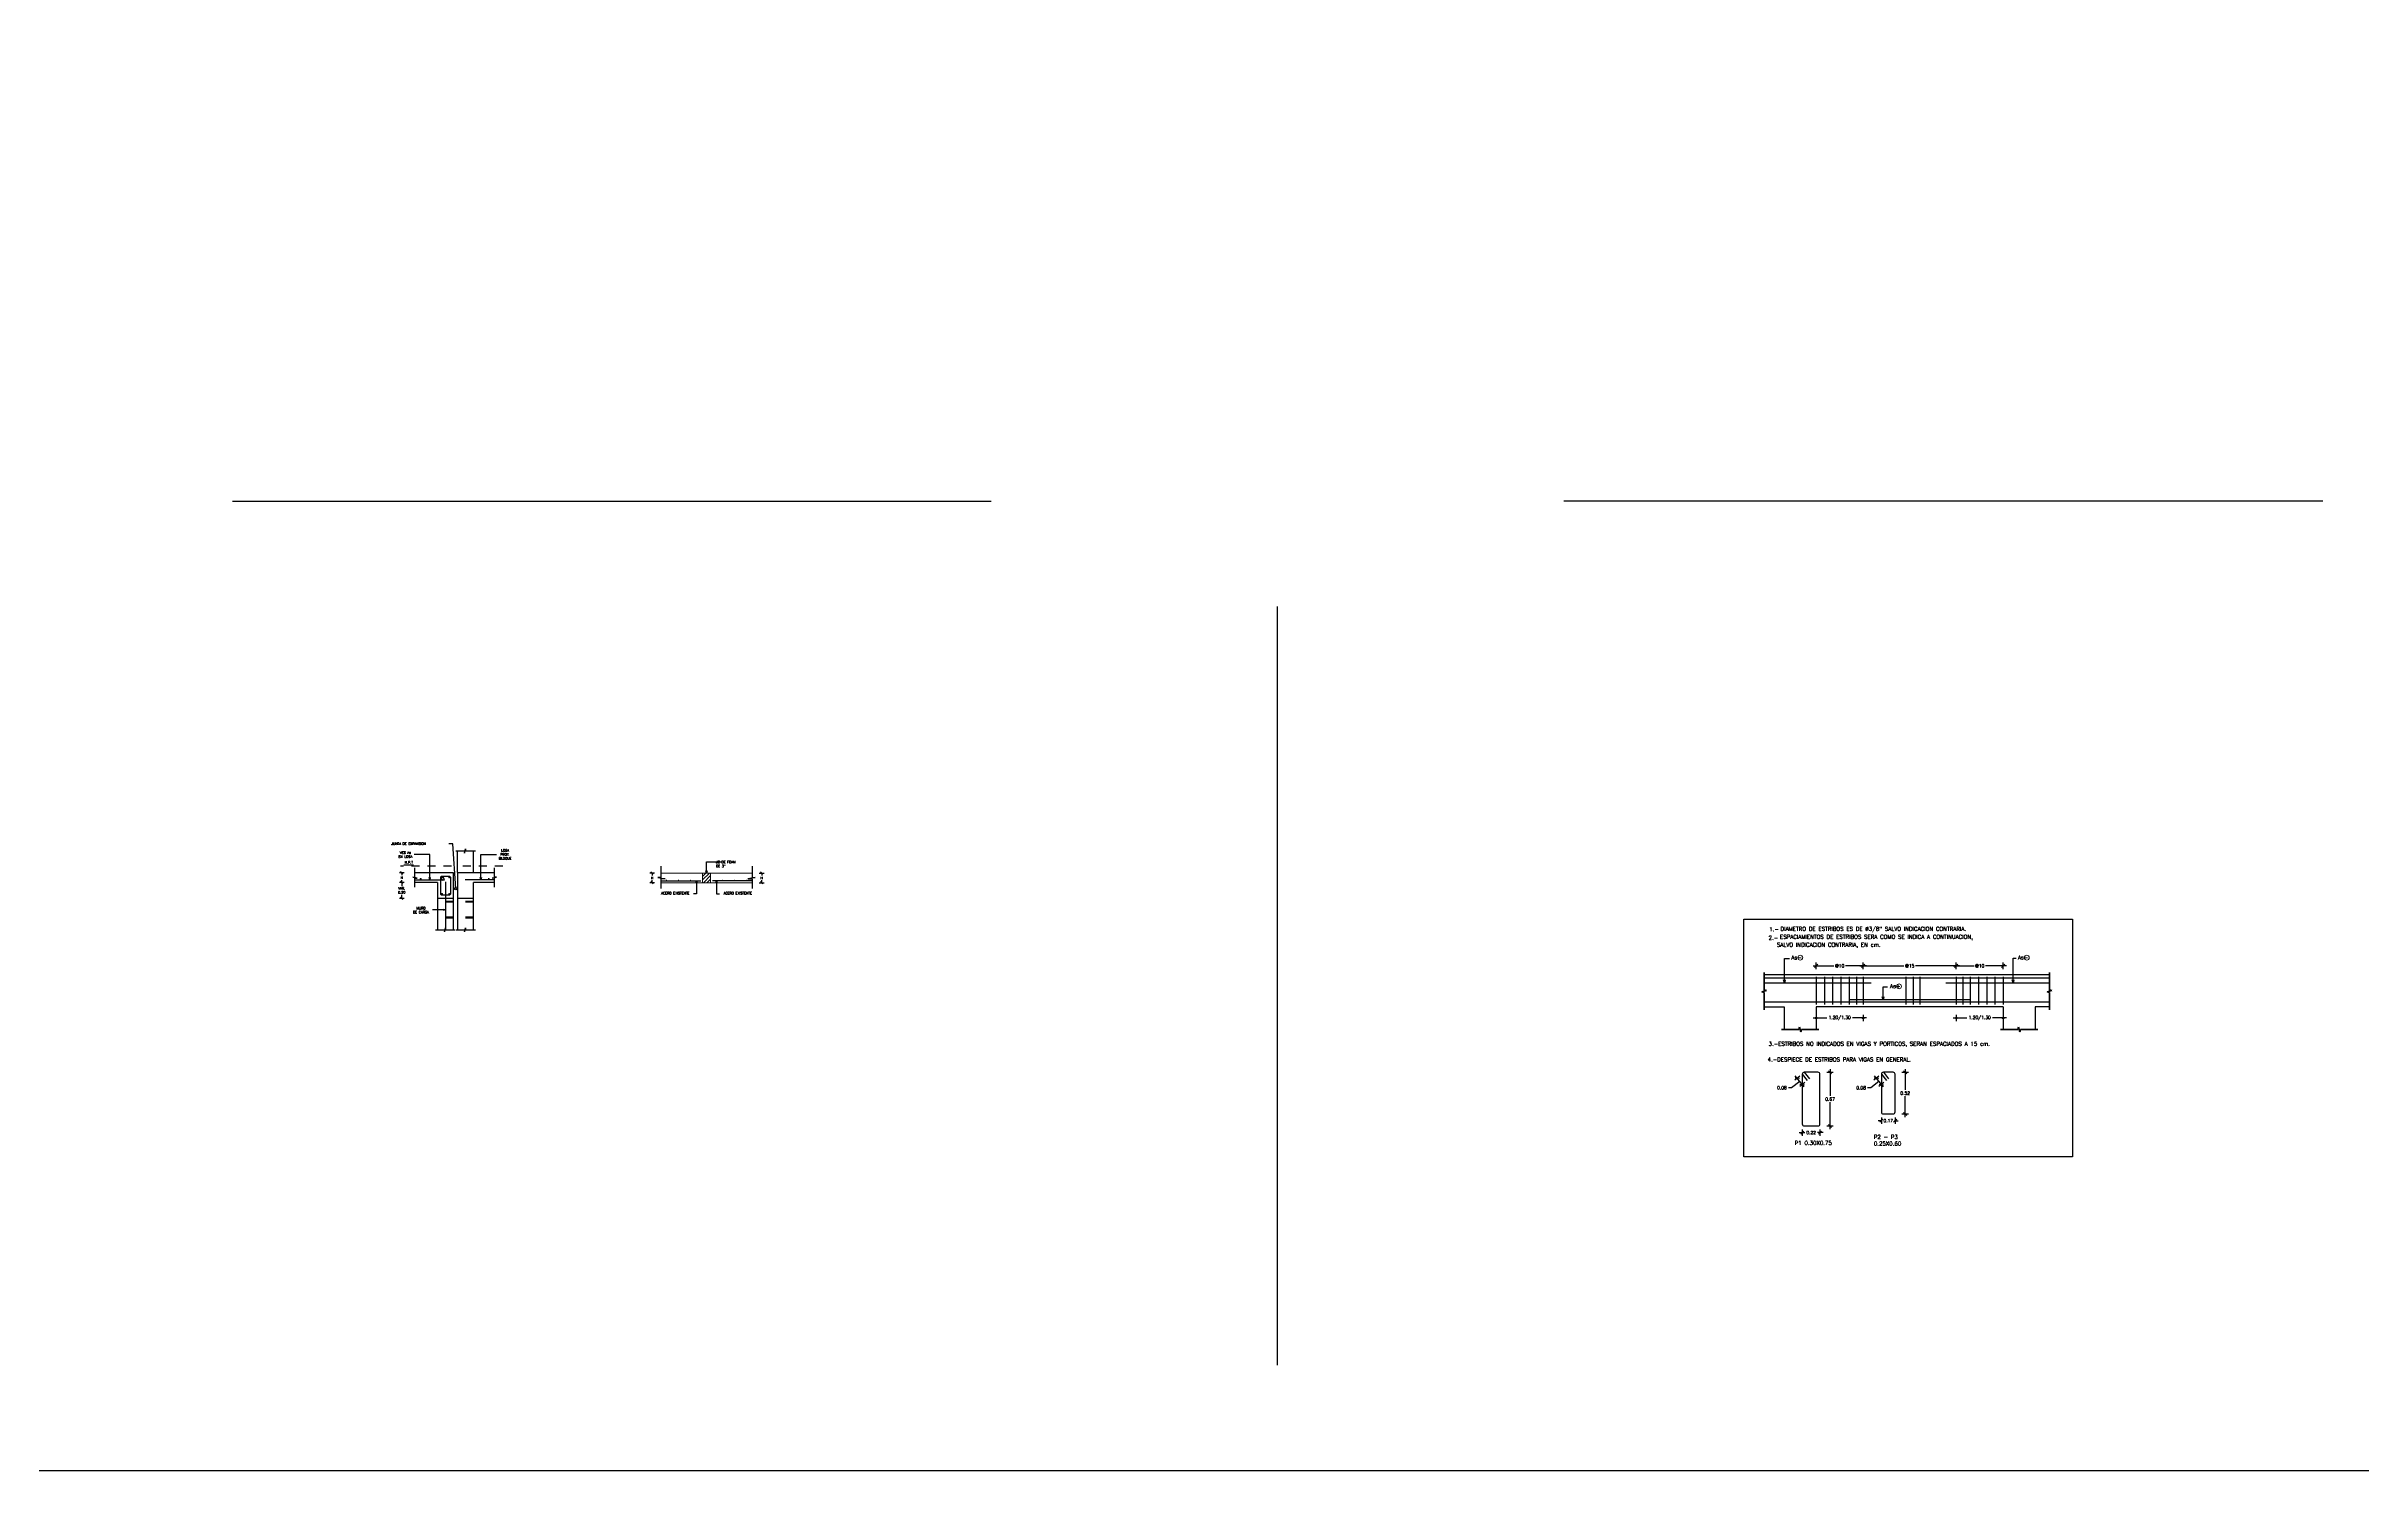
# Model space of a CAD drawing. Header units: metres. Extents: x -44 to 358, y -286 to 66.
# Drawn here: x 56.25 to 85.24, y 0 to 17.84 of the extents above; entities that cross this region are included whole.
import ezdxf

# ---------------------------------------------------------------- set-up
doc = ezdxf.new("R2010")
doc.units = ezdxf.units.M
doc.header["$LTSCALE"] = 0.3
doc.header["$PDMODE"] = 3
for name, pattern in [('CONTINU', [0]), ('HIDDEN', [9.525, 6.35, -3.175]), ('HIDDEN2', [4.7625, 3.175, -1.5875])]:
    doc.linetypes.add(name, pattern=pattern)
for name, color, linetype in [('ACERO', 5, 'Continuous'), ('BORDES', 7, 'Continuous'), ('BP', 3, 'Continuous'), ('DIMTEXTO', 4, 'Continuous'), ('HATCH', 8, 'Continuous'), ('SECCION', 1, 'Continuous'), ('XREF1$0$MUROS', 1, 'Continuous')]:
    doc.layers.add(name, color=color, linetype=linetype)
doc.layers.add('DETALLES', color=7, linetype='Continuous', lineweight=20)
doc.layers.add('VIGAS', color=1, linetype='HIDDEN', lineweight=15)
doc.styles.add('RomanS', font='romans.shx')
doc.styles.add('SIMPLEX', font='simplex_.ttf', dxfattribs={"height": 0.2})
doc.styles.add('SMPLEX', font='simplex.shx')
doc.dimstyles.new('D-15', dxfattribs={"dimscale": 0.15, "dimtxt": 0.2, "dimasz": 0.2, "dimexe": 0.18, "dimexo": 0.2, "dimgap": 0.1, "dimtad": 0, "dimtih": 1, "dimtoh": 1, "dimzin": 0, "dimdsep": 46, "dimtxsty": 'SMPLEX', "dimblk": 'OBLIQUE', "dimcen": 0.09, "dimdle": 0.2, "dimclrd": 4, "dimclre": 4, "dimclrt": 4, "dimadec": 0, "dimazin": 0, "dimtfac": 1, "dimtofl": 0, "dimtmove": 0, "dimatfit": 3, "dimldrblk": 'OPEN30', "dimfxl": 1, "dimtolj": 1, "dimtzin": 0, "dimarcsym": 0})
doc.dimstyles.new('DIM-15', dxfattribs={"dimscale": 0.15, "dimtxt": 0.2, "dimasz": 0.2, "dimexe": 0.2, "dimexo": 0.1, "dimgap": 0.1, "dimtad": 0, "dimtih": 1, "dimtoh": 1, "dimzin": 0, "dimdsep": 46, "dimtxsty": 'RomanS', "dimblk1": 'OBLIQUE', "dimblk2": 'OBLIQUE', "dimsah": 1, "dimcen": 0.09, "dimclrd": 4, "dimclre": 4, "dimclrt": 4, "dimadec": 0, "dimazin": 0, "dimtfac": 1, "dimtofl": 0, "dimtmove": 1, "dimatfit": 3, "dimldrblk": 'OBLIQUE', "dimfxl": 0.2, "dimfxlon": 1, "dimtolj": 1, "dimtzin": 0, "dimarcsym": 0})
doc.dimstyles.new('DIM-20', dxfattribs={"dimscale": 0.2, "dimtxt": 0.2, "dimasz": 0.2, "dimexe": 0.2, "dimexo": 0.2, "dimgap": 0.1, "dimtad": 0, "dimtih": 1, "dimtoh": 1, "dimzin": 0, "dimdsep": 46, "dimtxsty": 'SMPLEX', "dimblk1": 'OBLIQUE', "dimblk2": 'OBLIQUE', "dimsah": 1, "dimcen": 0.2, "dimdle": 0.2, "dimclrd": 4, "dimclre": 4, "dimclrt": 4, "dimadec": 0, "dimazin": 0, "dimtfac": 1, "dimtmove": 1, "dimatfit": 3, "dimldrblk": 'OPEN30', "dimfxl": 0.2, "dimfxlon": 1, "dimtolj": 1, "dimtzin": 0, "dimarcsym": 0})

# ---------------------------------------------------------------- blocks, each defined once
blk = doc.blocks.new('_OBLIQUE')
at = {"color": 0, "linetype": 'ByBlock'}
blk.add_line((-0.5, -0.5), (0.5, 0.5), dxfattribs=at)
blk = doc.blocks.new('*D239')
at = {"layer": 'DEFPOINTS', "color": 0, "transparency": 16777216}
for p in [(78.997, 6.184), (80.162, 6.322), (80.162, 6.184)]:
    blk.add_point(p, dxfattribs=at)
at = {"layer": 'DIMTEXTO', "color": 4, "lineweight": -2, "transparency": 16777216}
for p, q in [((78.957, 6.322), (79.508, 6.322)), ((78.997, 6.282), (78.997, 6.362)), ((80.202, 6.322), (79.651, 6.322)), ((80.162, 6.282), (80.162, 6.362))]:
    blk.add_line(p, q, dxfattribs=at)
at = {"layer": 'DIMTEXTO', "color": 4, "lineweight": -2, "transparency": 16777216, "xscale": 0.04000000000000001, "yscale": 0.04000000000000001, "zscale": 0.04000000000000001, "rotation": 180}
blk.add_blockref('_OBLIQUE', (78.997, 6.322), dxfattribs=at)
at = {"layer": 'DIMTEXTO', "color": 4, "lineweight": -2, "transparency": 16777216, "xscale": 0.04000000000000001, "yscale": 0.04000000000000001, "zscale": 0.04000000000000001}
blk.add_blockref('_OBLIQUE', (80.162, 6.322), dxfattribs=at)
at = {"layer": 'DIMTEXTO', "color": 4, "transparency": 16777216, "insert": (79.58, 6.322), "char_height": 0.04, "attachment_point": 5, "style": 'SMPLEX'}
blk.add_mtext('\\A1;@15', dxfattribs=at)
blk = doc.blocks.new('_Open30')
at = {"color": 0, "lineweight": -2}
for p, q in [((-1, 0.27), (0, 0)), ((0, 0), (-1, -0.27)), ((0, 0), (-1, 0))]:
    blk.add_line(p, q, dxfattribs=at)
blk = doc.blocks.new('LCORTE')
at = {"layer": 'SECCION', "color": 3, "lineweight": 40}
for p, q in [((-0.026, 0.097), (-0.052, 0)), ((-0.026, 0.097), (0.026, -0.097)), ((0.052, 0), (0.026, -0.097))]:
    blk.add_line(p, q, dxfattribs=at)
blk = doc.blocks.new('_Small')
at = {"color": 0, "linetype": 'ByBlock', "lineweight": -2}
blk.add_circle((0, 0), 0.25, dxfattribs=at)
blk = doc.blocks.new('*D240')
at = {"layer": 'DEFPOINTS', "color": 0, "transparency": 16777216}
for p in [(78.409, 5.808), (78.997, 5.808), (78.997, 5.669)]:
    blk.add_point(p, dxfattribs=at)
at = {"layer": 'DIMTEXTO', "color": 4, "lineweight": -2, "transparency": 16777216}
for p, q in [((78.369, 5.669), (78.542, 5.669)), ((78.409, 5.709), (78.409, 5.629)), ((79.037, 5.669), (78.864, 5.669)), ((78.997, 5.709), (78.997, 5.629))]:
    blk.add_line(p, q, dxfattribs=at)
at = {"layer": 'DIMTEXTO', "color": 4, "lineweight": -2, "transparency": 16777216, "xscale": 0.04000000000000001, "yscale": 0.04000000000000001, "zscale": 0.04000000000000001, "rotation": 180}
blk.add_blockref('_Small', (78.409, 5.669), dxfattribs=at)
at = {"layer": 'DIMTEXTO', "color": 4, "lineweight": -2, "transparency": 16777216, "xscale": 0.04000000000000001, "yscale": 0.04000000000000001, "zscale": 0.04000000000000001}
blk.add_blockref('_Small', (78.997, 5.669), dxfattribs=at)
at = {"layer": 'DIMTEXTO', "color": 4, "transparency": 16777216, "insert": (78.703, 5.669), "char_height": 0.04, "attachment_point": 5, "style": 'SMPLEX'}
blk.add_mtext('\\A1;1.20/1.30', dxfattribs=at)
blk = doc.blocks.new('*D241')
at = {"layer": 'DEFPOINTS', "color": 0, "transparency": 16777216}
for p in [(78.409, 6.184), (78.997, 6.322), (78.997, 6.184)]:
    blk.add_point(p, dxfattribs=at)
at = {"layer": 'DIMTEXTO', "color": 4, "lineweight": -2, "transparency": 16777216}
for p, q in [((78.369, 6.322), (78.631, 6.322)), ((78.409, 6.282), (78.409, 6.362)), ((79.037, 6.322), (78.774, 6.322)), ((78.997, 6.282), (78.997, 6.362))]:
    blk.add_line(p, q, dxfattribs=at)
at = {"layer": 'DIMTEXTO', "color": 4, "lineweight": -2, "transparency": 16777216, "xscale": 0.04000000000000001, "yscale": 0.04000000000000001, "zscale": 0.04000000000000001, "rotation": 180}
blk.add_blockref('_OBLIQUE', (78.409, 6.322), dxfattribs=at)
at = {"layer": 'DIMTEXTO', "color": 4, "lineweight": -2, "transparency": 16777216, "xscale": 0.04000000000000001, "yscale": 0.04000000000000001, "zscale": 0.04000000000000001}
blk.add_blockref('_OBLIQUE', (78.997, 6.322), dxfattribs=at)
at = {"layer": 'DIMTEXTO', "color": 4, "transparency": 16777216, "insert": (78.703, 6.322), "char_height": 0.04, "attachment_point": 5, "style": 'SMPLEX'}
blk.add_mtext('\\A1;@10', dxfattribs=at)
blk = doc.blocks.new('*D242')
at = {"layer": 'DEFPOINTS', "color": 0, "transparency": 16777216}
for p in [(80.162, 5.808), (80.75, 5.808), (80.75, 5.669)]:
    blk.add_point(p, dxfattribs=at)
at = {"layer": 'DIMTEXTO', "color": 4, "lineweight": -2, "transparency": 16777216}
for p, q in [((80.122, 5.669), (80.295, 5.669)), ((80.162, 5.709), (80.162, 5.629)), ((80.79, 5.669), (80.617, 5.669)), ((80.75, 5.709), (80.75, 5.629))]:
    blk.add_line(p, q, dxfattribs=at)
at = {"layer": 'DIMTEXTO', "color": 4, "lineweight": -2, "transparency": 16777216, "xscale": 0.04000000000000001, "yscale": 0.04000000000000001, "zscale": 0.04000000000000001, "rotation": 180}
blk.add_blockref('_Small', (80.162, 5.669), dxfattribs=at)
at = {"layer": 'DIMTEXTO', "color": 4, "lineweight": -2, "transparency": 16777216, "xscale": 0.04000000000000001, "yscale": 0.04000000000000001, "zscale": 0.04000000000000001}
blk.add_blockref('_Small', (80.75, 5.669), dxfattribs=at)
at = {"layer": 'DIMTEXTO', "color": 4, "transparency": 16777216, "insert": (80.456, 5.669), "char_height": 0.04, "attachment_point": 5, "style": 'SMPLEX'}
blk.add_mtext('\\A1;1.20/1.30', dxfattribs=at)
blk = doc.blocks.new('*D243')
at = {"layer": 'DEFPOINTS', "color": 0, "transparency": 16777216}
for p in [(80.162, 6.184), (80.75, 6.322), (80.75, 6.184)]:
    blk.add_point(p, dxfattribs=at)
at = {"layer": 'DIMTEXTO', "color": 4, "lineweight": -2, "transparency": 16777216}
for p, q in [((80.122, 6.322), (80.385, 6.322)), ((80.162, 6.282), (80.162, 6.362)), ((80.79, 6.322), (80.528, 6.322)), ((80.75, 6.282), (80.75, 6.362))]:
    blk.add_line(p, q, dxfattribs=at)
at = {"layer": 'DIMTEXTO', "color": 4, "lineweight": -2, "transparency": 16777216, "xscale": 0.04000000000000001, "yscale": 0.04000000000000001, "zscale": 0.04000000000000001, "rotation": 180}
blk.add_blockref('_OBLIQUE', (80.162, 6.322), dxfattribs=at)
at = {"layer": 'DIMTEXTO', "color": 4, "lineweight": -2, "transparency": 16777216, "xscale": 0.04000000000000001, "yscale": 0.04000000000000001, "zscale": 0.04000000000000001}
blk.add_blockref('_OBLIQUE', (80.75, 6.322), dxfattribs=at)
at = {"layer": 'DIMTEXTO', "color": 4, "transparency": 16777216, "insert": (80.456, 6.322), "char_height": 0.04, "attachment_point": 5, "style": 'SMPLEX'}
blk.add_mtext('\\A1;@10', dxfattribs=at)
blk = doc.blocks.new('*D244')
at = {"layer": 'DEFPOINTS', "color": 0, "ltscale": 0.8, "transparency": 16777216}
for p in [(79.431, 4.989), (79.431, 4.467), (79.523, 4.467)]:
    blk.add_point(p, dxfattribs=at)
at = {"layer": 'DIMTEXTO', "color": 4, "lineweight": -2, "ltscale": 0.8, "transparency": 16777216}
for p, q in [((79.483, 4.989), (79.563, 4.989)), ((79.523, 5.029), (79.523, 4.768)), ((79.523, 4.427), (79.523, 4.688)), ((79.483, 4.467), (79.563, 4.467))]:
    blk.add_line(p, q, dxfattribs=at)
at = {"layer": 'DIMTEXTO', "color": 4, "lineweight": -2, "ltscale": 0.8, "transparency": 16777216, "xscale": 0.04000000000000001, "yscale": 0.04000000000000001, "zscale": 0.04000000000000001}
for p, rotation in [((79.523, 4.989), 90), ((79.523, 4.467), 270)]:
    blk.add_blockref('_OBLIQUE', p, dxfattribs=dict(at, rotation=rotation))
at = {"layer": 'DIMTEXTO', "color": 4, "ltscale": 0.8, "transparency": 16777216, "insert": (79.523, 4.728), "char_height": 0.04, "attachment_point": 5, "style": 'SMPLEX'}
blk.add_mtext('\\A1;0.52', dxfattribs=at)
blk = doc.blocks.new('*D245')
at = {"layer": 'DEFPOINTS', "color": 0, "ltscale": 0.8, "transparency": 16777216}
for p in [(79.225, 4.492), (79.397, 4.492), (79.397, 4.383)]:
    blk.add_point(p, dxfattribs=at)
at = {"layer": 'DIMTEXTO', "color": 4, "lineweight": -2, "ltscale": 0.8, "transparency": 16777216}
for p, q in [((79.225, 4.383), (79.185, 4.383)), ((79.225, 4.423), (79.225, 4.343)), ((79.225, 4.383), (79.234, 4.383)), ((79.397, 4.383), (79.388, 4.383)), ((79.397, 4.423), (79.397, 4.343)), ((79.397, 4.383), (79.437, 4.383))]:
    blk.add_line(p, q, dxfattribs=at)
at = {"layer": 'DIMTEXTO', "color": 4, "lineweight": -2, "ltscale": 0.8, "transparency": 16777216, "xscale": 0.04000000000000001, "yscale": 0.04000000000000001, "zscale": 0.04000000000000001}
blk.add_blockref('_OBLIQUE', (79.225, 4.383), dxfattribs=at)
at = {"layer": 'DIMTEXTO', "color": 4, "lineweight": -2, "ltscale": 0.8, "transparency": 16777216, "xscale": 0.04000000000000001, "yscale": 0.04000000000000001, "zscale": 0.04000000000000001, "rotation": 180}
blk.add_blockref('_OBLIQUE', (79.397, 4.383), dxfattribs=at)
at = {"layer": 'DIMTEXTO', "color": 4, "ltscale": 0.8, "transparency": 16777216, "insert": (79.311, 4.383), "char_height": 0.04, "attachment_point": 5, "style": 'SMPLEX'}
blk.add_mtext('\\A1;0.17', dxfattribs=at)
blk = doc.blocks.new('*D528')
at = {"layer": 'DEFPOINTS', "color": 0, "transparency": 16777216}
for p in [(79.225, 4.964), (79.163, 4.914), (79.287, 4.886)]:
    blk.add_point(p, dxfattribs=at)
at = {"layer": 'DIMTEXTO', "color": 4, "lineweight": -2, "transparency": 16777216}
for p, q in [((79.194, 4.939), (79.131, 4.889)), ((79.25, 4.805), (79.138, 4.946)), ((79.092, 4.795), (79.052, 4.795)), ((79.194, 4.875), (79.092, 4.795)), ((79.256, 4.861), (79.193, 4.812))]:
    blk.add_line(p, q, dxfattribs=at)
at = {"layer": 'DIMTEXTO', "color": 4, "lineweight": -2, "transparency": 16777216, "xscale": 0.04000000000000001, "yscale": 0.04000000000000001, "zscale": 0.04000000000000001}
for p, rotation in [((79.163, 4.914), 128.443037902817), ((79.225, 4.836), 308.443037902817)]:
    blk.add_blockref('_OBLIQUE', p, dxfattribs=dict(at, rotation=rotation))
at = {"layer": 'DIMTEXTO', "color": 4, "transparency": 16777216, "insert": (78.971, 4.795), "char_height": 0.04, "attachment_point": 5, "style": 'SMPLEX'}
blk.add_mtext('\\A1;0.08', dxfattribs=at)
blk = doc.blocks.new('*D290')
at = {"layer": 'DEFPOINTS', "color": 0, "ltscale": 0.8, "transparency": 16777216}
for p in [(78.49, 4.989), (78.49, 4.317), (78.582, 4.317)]:
    blk.add_point(p, dxfattribs=at)
at = {"layer": 'DIMTEXTO', "color": 4, "lineweight": -2, "ltscale": 0.8, "transparency": 16777216}
for p, q in [((78.542, 4.989), (78.622, 4.989)), ((78.582, 5.029), (78.582, 4.693)), ((78.582, 4.277), (78.582, 4.613)), ((78.542, 4.317), (78.622, 4.317))]:
    blk.add_line(p, q, dxfattribs=at)
at = {"layer": 'DIMTEXTO', "color": 4, "lineweight": -2, "ltscale": 0.8, "transparency": 16777216, "xscale": 0.04000000000000001, "yscale": 0.04000000000000001, "zscale": 0.04000000000000001}
for p, rotation in [((78.582, 4.989), 90), ((78.582, 4.317), 270)]:
    blk.add_blockref('_OBLIQUE', p, dxfattribs=dict(at, rotation=rotation))
at = {"layer": 'DIMTEXTO', "color": 4, "ltscale": 0.8, "transparency": 16777216, "insert": (78.582, 4.653), "char_height": 0.04, "attachment_point": 5, "style": 'SMPLEX'}
blk.add_mtext('\\A1;0.67', dxfattribs=at)
blk = doc.blocks.new('*D291')
at = {"layer": 'DEFPOINTS', "color": 0, "ltscale": 0.8, "transparency": 16777216}
for p in [(78.235, 4.342), (78.456, 4.342), (78.456, 4.233)]:
    blk.add_point(p, dxfattribs=at)
at = {"layer": 'DIMTEXTO', "color": 4, "lineweight": -2, "ltscale": 0.8, "transparency": 16777216}
for p, q in [((78.195, 4.233), (78.265, 4.233)), ((78.235, 4.273), (78.235, 4.193)), ((78.496, 4.233), (78.426, 4.233)), ((78.456, 4.273), (78.456, 4.193))]:
    blk.add_line(p, q, dxfattribs=at)
at = {"layer": 'DIMTEXTO', "color": 4, "lineweight": -2, "ltscale": 0.8, "transparency": 16777216, "xscale": 0.04000000000000001, "yscale": 0.04000000000000001, "zscale": 0.04000000000000001, "rotation": 180}
blk.add_blockref('_OBLIQUE', (78.235, 4.233), dxfattribs=at)
at = {"layer": 'DIMTEXTO', "color": 4, "lineweight": -2, "ltscale": 0.8, "transparency": 16777216, "xscale": 0.04000000000000001, "yscale": 0.04000000000000001, "zscale": 0.04000000000000001}
blk.add_blockref('_OBLIQUE', (78.456, 4.233), dxfattribs=at)
at = {"layer": 'DIMTEXTO', "color": 4, "ltscale": 0.8, "transparency": 16777216, "insert": (78.346, 4.233), "char_height": 0.04, "attachment_point": 5, "style": 'SMPLEX'}
blk.add_mtext('\\A1;0.22', dxfattribs=at)
blk = doc.blocks.new('*D531')
at = {"layer": 'DEFPOINTS', "color": 0, "transparency": 16777216}
for p in [(78.235, 4.964), (78.172, 4.914), (78.296, 4.886)]:
    blk.add_point(p, dxfattribs=at)
at = {"layer": 'DIMTEXTO', "color": 4, "lineweight": -2, "transparency": 16777216}
for p, q in [((78.203, 4.939), (78.141, 4.889)), ((78.259, 4.805), (78.147, 4.946)), ((78.101, 4.795), (78.061, 4.795)), ((78.203, 4.875), (78.101, 4.795)), ((78.265, 4.861), (78.203, 4.812))]:
    blk.add_line(p, q, dxfattribs=at)
at = {"layer": 'DIMTEXTO', "color": 4, "lineweight": -2, "transparency": 16777216, "xscale": 0.04000000000000001, "yscale": 0.04000000000000001, "zscale": 0.04000000000000001}
for p, rotation in [((78.172, 4.914), 128.443037902817), ((78.234, 4.836), 308.443037902817)]:
    blk.add_blockref('_OBLIQUE', p, dxfattribs=dict(at, rotation=rotation))
at = {"layer": 'DIMTEXTO', "color": 4, "transparency": 16777216, "insert": (77.98, 4.795), "char_height": 0.04, "attachment_point": 5, "style": 'SMPLEX'}
blk.add_mtext('\\A1;0.08', dxfattribs=at)
blk = doc.blocks.new('*D410')
at = {"layer": 'DEFPOINTS', "color": 0, "transparency": 16777216}
for p in [(60.703, 7.486), (60.959, 7.486), (60.959, 7.366)]:
    blk.add_point(p, dxfattribs=at)
at = {"layer": 'DIMTEXTO', "color": 4, "lineweight": -2, "transparency": 16777216}
for p, q in [((60.733, 7.486), (60.673, 7.486)), ((60.733, 7.366), (60.673, 7.366)), ((60.703, 7.486), (60.703, 7.456)), ((60.703, 7.366), (60.703, 7.396))]:
    blk.add_line(p, q, dxfattribs=at)
at = {"layer": 'DIMTEXTO', "color": 4, "lineweight": -2, "transparency": 16777216, "xscale": 0.03, "yscale": 0.03, "zscale": 0.03}
for p, rotation in [((60.703, 7.486), 90), ((60.703, 7.366), 270)]:
    blk.add_blockref('_OBLIQUE', p, dxfattribs=dict(at, rotation=rotation))
at = {"layer": 'DIMTEXTO', "color": 4, "transparency": 16777216, "insert": (60.703, 7.426), "char_height": 0.03, "attachment_point": 5, "style": 'RomanS'}
blk.add_mtext('\\A1;H', dxfattribs=at)
blk = doc.blocks.new('*D416')
at = {"layer": 'DEFPOINTS', "color": 0, "transparency": 16777216}
for p in [(60.959, 7.366), (60.703, 7.166), (60.959, 7.166)]:
    blk.add_point(p, dxfattribs=at)
at = {"layer": 'DIMTEXTO', "color": 4, "lineweight": -2, "transparency": 16777216}
for p, q in [((60.733, 7.366), (60.673, 7.366)), ((60.703, 7.366), (60.703, 7.321)), ((60.733, 7.166), (60.673, 7.166)), ((60.703, 7.166), (60.703, 7.211))]:
    blk.add_line(p, q, dxfattribs=at)
at = {"layer": 'DIMTEXTO', "color": 4, "lineweight": -2, "transparency": 16777216, "xscale": 0.03, "yscale": 0.03, "zscale": 0.03}
for p, rotation in [((60.703, 7.366), 90), ((60.703, 7.166), 270)]:
    blk.add_blockref('_OBLIQUE', p, dxfattribs=dict(at, rotation=rotation))
at = {"layer": 'DIMTEXTO', "color": 4, "transparency": 16777216, "insert": (60.703, 7.266), "char_height": 0.03, "attachment_point": 5, "style": 'RomanS'}
blk.add_mtext('\\A1;VAR.\\P0.20', dxfattribs=at)
blk = doc.blocks.new('*D417')
at = {"layer": 'DEFPOINTS', "color": 0, "transparency": 16777216}
for p in [(64.915, 7.483), (64.915, 7.363), (65.209, 7.483)]:
    blk.add_point(p, dxfattribs=at)
at = {"layer": 'DIMTEXTO', "color": 4, "lineweight": -2, "transparency": 16777216}
for p, q in [((65.179, 7.483), (65.239, 7.483)), ((65.179, 7.363), (65.239, 7.363)), ((65.209, 7.483), (65.209, 7.453)), ((65.209, 7.363), (65.209, 7.393))]:
    blk.add_line(p, q, dxfattribs=at)
at = {"layer": 'DIMTEXTO', "color": 4, "lineweight": -2, "transparency": 16777216, "xscale": 0.03, "yscale": 0.03, "zscale": 0.03}
for p, rotation in [((65.209, 7.483), 90), ((65.209, 7.363), 270)]:
    blk.add_blockref('_OBLIQUE', p, dxfattribs=dict(at, rotation=rotation))
at = {"layer": 'DIMTEXTO', "color": 4, "transparency": 16777216, "insert": (65.209, 7.423), "char_height": 0.03, "attachment_point": 5, "style": 'RomanS'}
blk.add_mtext('\\A1;H', dxfattribs=at)
blk = doc.blocks.new('*D418')
at = {"layer": 'DEFPOINTS', "color": 0, "transparency": 16777216}
for p in [(63.837, 7.483), (64.131, 7.483), (64.131, 7.363)]:
    blk.add_point(p, dxfattribs=at)
at = {"layer": 'DIMTEXTO', "color": 4, "lineweight": -2, "transparency": 16777216}
for p, q in [((63.867, 7.483), (63.807, 7.483)), ((63.867, 7.363), (63.807, 7.363)), ((63.837, 7.483), (63.837, 7.453)), ((63.837, 7.363), (63.837, 7.393))]:
    blk.add_line(p, q, dxfattribs=at)
at = {"layer": 'DIMTEXTO', "color": 4, "lineweight": -2, "transparency": 16777216, "xscale": 0.03, "yscale": 0.03, "zscale": 0.03}
for p, rotation in [((63.837, 7.483), 90), ((63.837, 7.363), 270)]:
    blk.add_blockref('_OBLIQUE', p, dxfattribs=dict(at, rotation=rotation))
at = {"layer": 'DIMTEXTO', "color": 4, "transparency": 16777216, "insert": (63.837, 7.423), "char_height": 0.03, "attachment_point": 5, "style": 'RomanS'}
blk.add_mtext('\\A1;H', dxfattribs=at)

msp = doc.modelspace()

# ---------------------------------------------------------------- hatches: boundary and pattern name
at = {"layer": 'HATCH'}
msp.add_hatch(color=256, dxfattribs=at).paths.add_polyline_path([(60.8468734, 7.5885096), (60.8265144, 7.5885096), (60.8366939, 7.5684131)])
h = msp.add_hatch(dxfattribs=at)
h.set_pattern_fill('ANSI31', color=256, scale=0.01)
h.set_pattern_definition([(45, (-56.13326, 55.44479), (-0.02245064, 0.02245064), [])])
h.paths.add_polyline_path([(64.5683604, 7.4827085), (64.4683604, 7.4827085), (64.4683604, 7.3627085), (64.5683604, 7.3627085)])

# ---------------------------------------------------------------- linework, layer by layer
at = {"color": 8, "ltscale": 8}
for p, q in [((58.5833333, 12.1398128), (68.0833333, 12.1398128)), ((84.75, 12.1398128), (75.25, 12.1398128)), ((71.6666667, 1.3199064), (71.6666667, 10.8199064))]:
    msp.add_line(p, q, dxfattribs=at)
at = {"color": 4}
for p, q in [((60.7293003, 7.5885096), (60.8468734, 7.5885096)), ((60.8265144, 7.5885096), (60.8366939, 7.5684131)), ((60.8468734, 7.5885096), (60.8366939, 7.5684131))]:
    msp.add_line(p, q, dxfattribs=at)
at = {"layer": 'ACERO'}
for p, q in [((60.8686572, 7.3995498), (61.236782, 7.3995498)), ((61.1914322, 7.4273266), (61.2132407, 7.3898801)), ((61.2132647, 7.4449049), (61.2350733, 7.4074585)), ((61.2522436, 7.3722076), (61.2522436, 6.7984884)), ((61.8638754, 7.3995498), (61.4957506, 7.3995498)), ((81.3303865, 6.1656246), (77.7581544, 6.1656246)), ((79.0978153, 6.1055987), (77.7581544, 6.1055987)), ((78.4090477, 6.1839783), (78.4090477, 5.8389783)), ((78.5120477, 6.1839783), (78.5120477, 5.8389783)), ((78.6150477, 6.1839783), (78.6150477, 5.8389783)), ((78.7180477, 6.1839783), (78.7180477, 5.8389783)), ((78.8210477, 6.1839783), (78.8210477, 5.8389783)), ((78.9150477, 6.1839783), (78.9150477, 5.8389783)), ((78.9967485, 6.1839783), (78.9967485, 5.8389783)), ((79.5299235, 6.1839783), (79.5299235, 5.8389783)), ((79.6239235, 6.1839783), (79.6239235, 5.8389783)), ((79.7056243, 6.1839783), (79.7056243, 5.8389783)), ((81.3303865, 6.1055987), (80.0335234, 6.1055987)), ((80.162333, 6.1839783), (80.162333, 5.8389783)), ((80.2440338, 6.1839783), (80.2440338, 5.8389783)), ((80.3380338, 6.1839783), (80.3380338, 5.8389783)), ((80.4410338, 6.1839783), (80.4410338, 5.8389783)), ((80.5440338, 6.1839783), (80.5440338, 5.8389783)), ((80.6470338, 6.1839783), (80.6470338, 5.8389783)), ((80.7500338, 6.1839783), (80.7500338, 5.8389783)), ((81.3302986, 5.8654825), (77.7581544, 5.8654825)), ((80.3380338, 5.8954957), (78.8210477, 5.8954957))]:
    msp.add_line(p, q, dxfattribs=at)
at = {"layer": 'ACERO', "ltscale": 0.8}
for p, q in [((78.2345769, 4.9637639), (78.2345769, 4.3419346)), ((78.2345769, 4.9637639), (78.2964323, 4.885842)), ((78.4314261, 4.9887639), (78.2595769, 4.9887639)), ((78.2595769, 4.9887639), (78.323438, 4.9083154)), ((78.4564261, 4.3419346), (78.4564261, 4.9637639)), ((79.2251072, 4.9637639), (79.2251072, 4.4919346)), ((79.2251072, 4.9637639), (79.2869627, 4.885842)), ((79.3719565, 4.9887639), (79.2501072, 4.9887639)), ((79.2501072, 4.9887639), (79.3139684, 4.9083154)), ((79.3969565, 4.4919346), (79.3969565, 4.9637639)), ((79.2501072, 4.4669346), (79.3719565, 4.4669346)), ((78.2595769, 4.3169346), (78.4314261, 4.3169346))]:
    msp.add_line(p, q, dxfattribs=at)
at = {"layer": 'ACERO'}
for points, const_width in [([(60.9337039, 7.4112497, 1), (60.9454039, 7.4112497, 1)], 0.0117), ([(61.2016752, 7.4301625, 1), (61.2133752, 7.4301625, 1)], 0.0117), ([(61.3028121, 7.4301625, -1), (61.2911121, 7.4301625, -1)], 0.0117), ([(61.7988286, 7.4112497, -1), (61.7871286, 7.4112497, -1)], 0.0117), ([(64.020938, 7.3930461, -1), (64.013813, 7.3930461, -1)], 0.007125), ([(64.170938, 7.3930461, -1), (64.163813, 7.3930461, -1)], 0.007125), ([(64.320938, 7.3930461, -1), (64.313813, 7.3930461, -1)], 0.007125), ([(64.7157827, 7.3930461, 1), (64.7229077, 7.3930461, 1)], 0.007125), ([(64.8657827, 7.3930461, 1), (64.8729077, 7.3930461, 1)], 0.007125), ([(65.0157827, 7.3930461, 1), (65.0229077, 7.3930461, 1)], 0.007125), ([(61.2016752, 7.2223487, -1), (61.2133752, 7.2223487, -1)], 0.0117), ([(61.3028121, 7.2223487, 1), (61.2911121, 7.2223487, 1)], 0.0117)]:
    msp.add_lwpolyline(points, format="xyb", close=True, dxfattribs=dict(at, const_width=const_width))
msp.add_lwpolyline([(61.2064322, 7.4462556), (61.2964322, 7.4462556, -0.4142135624), (61.3114322, 7.4312556), (61.3114322, 7.2212556, -0.4142135624), (61.2964322, 7.2062556), (61.2064322, 7.2062556, -0.4142135624), (61.1914322, 7.2212556), (61.1914322, 7.4312556, -0.4142135624)], format="xyb", close=True, dxfattribs=at)
for points in [[(63.9480752, 7.385921), (64.4450388, 7.385921)], [(65.0886455, 7.385921), (64.5916819, 7.385921)]]:
    msp.add_lwpolyline(points, dxfattribs=at)
at = {"layer": 'ACERO', "ltscale": 0.8}
for centre, start, end in [((78.2595769, 4.9637639), 90, 180), ((78.4314261, 4.9637639), 0, 90), ((79.2501072, 4.9637639), 90, 180), ((79.3719565, 4.9637639), 0, 90), ((79.2501072, 4.4919346), 180, 270), ((79.3719565, 4.4919346), 270, 0), ((78.2595769, 4.3419346), 180, 270), ((78.4314261, 4.3419346), 270, 0)]:
    msp.add_arc(centre, 0.025, start, end, dxfattribs=at)
at = {"layer": 'BORDES', "color": 1}
for p, q in [((61.4014322, 7.4916007), (61.4014322, 7.7604849)), ((61.6014322, 7.4916007), (61.6014322, 7.7604849)), ((61.3514322, 7.4862556), (60.8686572, 7.4862556)), ((61.1514322, 7.3662556), (60.8686572, 7.3662556)), ((61.1514322, 7.3662556), (61.1514322, 6.7737996)), ((61.3514322, 6.7737996), (61.3514322, 7.4862556)), ((61.4014322, 7.4918732), (61.4014322, 6.7737996)), ((61.8638754, 7.4862556), (61.4014322, 7.4862556)), ((61.6014322, 7.4862556), (61.6014322, 7.4916007)), ((61.8638754, 7.3662556), (61.6014322, 7.3662556)), ((61.6014322, 6.7737996), (61.6014322, 7.3662556)), ((61.3514322, 7.1662556), (61.1514322, 7.1662556)), ((61.6014322, 7.1662556), (61.4014322, 7.1662556))]:
    msp.add_line(p, q, dxfattribs=at)
at = {"layer": 'BP', "ltscale": 8}
msp.add_lwpolyline([(55, 37.6335309), (105, 37.6335309), (105, 0), (55, 0)], close=True, dxfattribs=at)
msp.add_lwpolyline([(55, 37.6335309), (105, 37.6335309), (105, 0), (55, 0)], close=True, dxfattribs=at)
at = {"layer": 'BP'}
for points in [[(60.8686572, 7.3080148), (60.8686572, 7.4205668), (60.8961687, 7.4205668), (60.8429019, 7.4340497), (60.8686572, 7.4340497), (60.8686572, 7.5478024)], [(61.3805801, 7.7604849), (61.4890307, 7.7604849), (61.4890307, 7.7329734), (61.5025136, 7.7862403), (61.5025136, 7.7604849), (61.6250313, 7.7604849)], [(61.8638754, 7.3080148), (61.8638754, 7.4205668), (61.8363638, 7.4205668), (61.8896307, 7.4340497), (61.8638754, 7.4340497), (61.8638754, 7.5478024)], [(63.9480752, 7.5687919), (63.9480752, 7.4290154), (63.9102421, 7.4290154), (64.0010542, 7.4101266), (63.9480752, 7.4101266), (63.9480752, 7.2895787)], [(65.0886455, 7.5687919), (65.0886455, 7.4290154), (65.1264786, 7.4290154), (65.0356666, 7.4101266), (65.0886455, 7.4101266), (65.0886455, 7.2895787)], [(61.1264787, 6.7737996), (61.2390307, 6.7737996), (61.2390307, 6.7462881), (61.2525136, 6.7995549), (61.2525136, 6.7737996), (61.3662663, 6.7737996)], [(61.3805801, 6.7737996), (61.4890307, 6.7737996), (61.4890307, 6.7462881), (61.5025136, 6.7995549), (61.5025136, 6.7737996), (61.6250313, 6.7737996)]]:
    msp.add_lwpolyline(points, dxfattribs=at)
at = {"layer": 'DETALLES', "linetype": 'Continuous', "ltscale": 0.4}
for centre in [(78.2093976, 6.4238626), (81.0449691, 6.4238626), (79.4458593, 6.0647069)]:
    msp.add_circle(centre, 0.0302773, dxfattribs=at)
at = {"layer": 'DIMTEXTO'}
msp.add_lwpolyline([(81.6182836, 3.9286162), (77.5021631, 3.9286162), (77.5021631, 6.9073766), (81.6182836, 6.9073766)], close=True, dxfattribs=at)
at = {"layer": 'SECCION', "color": 3, "lineweight": 40}
for p, q in [((77.7581544, 6.2377599), (77.7581544, 6.0191934)), ((81.3302986, 6.2377599), (81.3302986, 6.0191934)), ((77.7581544, 5.9881351), (77.7581544, 5.7695686)), ((81.3302986, 5.9881351), (81.3302986, 5.7695686)), ((77.9742382, 5.5232714), (78.1928047, 5.5232714)), ((78.2238629, 5.5232714), (78.4424295, 5.5232714)), ((80.7160183, 5.5232714), (80.9345848, 5.5232714)), ((80.9656431, 5.5232714), (81.1842096, 5.5232714))]:
    msp.add_line(p, q, dxfattribs=at)
at = {"layer": 'SECCION', "ltscale": 0.8}
for p, q in [((81.3302986, 6.2075434), (77.7581544, 6.2075434)), ((77.7581544, 5.8075434), (78.0086507, 5.8075434)), ((78.0086507, 5.8075434), (78.0086507, 5.5232714)), ((80.7504308, 5.8075434), (78.4086507, 5.8075434)), ((78.4086507, 5.8075434), (78.4086507, 5.5232714)), ((80.7504308, 5.8075434), (80.7504308, 5.5232714)), ((81.3302986, 5.8075434), (81.1504308, 5.8075434)), ((81.1504308, 5.8075434), (81.1504308, 5.5232714))]:
    msp.add_line(p, q, dxfattribs=at)
at = {"layer": 'VIGAS', "color": 1, "linetype": 'CONTINU', "ltscale": 0.01}
for p, q in [((64.5683604, 7.4827085), (63.9480752, 7.4827085)), ((64.4683604, 7.3627085), (63.9480752, 7.3627085)), ((64.4683604, 7.4827085), (65.0886455, 7.4827085)), ((64.4683604, 7.3627085), (64.4683604, 7.4827085)), ((64.5683604, 7.3627085), (64.4683604, 7.3627085)), ((64.5683604, 7.3627085), (64.5683604, 7.4827085)), ((64.5683604, 7.3627085), (65.0886455, 7.3627085))]:
    msp.add_line(p, q, dxfattribs=at)
at = {"layer": 'XREF1$0$MUROS', "color": 8, "linetype": 'HIDDEN2', "ltscale": 0.005}
for p, q in [((61.3241696, 7.5684131), (60.688059, 7.5684131)), ((61.9669246, 7.5684131), (61.4014322, 7.5684131)), ((61.3514322, 7.129307), (61.1514322, 7.129307)), ((61.3514322, 7.1187453), (61.1514322, 7.1187453)), ((61.6014322, 7.129307), (61.4014322, 7.129307)), ((61.6014322, 7.1187453), (61.4014322, 7.1187453)), ((61.3514322, 6.929307), (61.1514322, 6.929307)), ((61.3514322, 6.9187453), (61.1514322, 6.9187453)), ((61.6014322, 6.929307), (61.4014322, 6.929307)), ((61.6014322, 6.9187453), (61.4014322, 6.9187453))]:
    msp.add_line(p, q, dxfattribs=at)

# ---------------------------------------------------------------- block references
at = {"layer": 'SECCION', "color": 3, "lineweight": 40, "xscale": 0.2999999999999545, "yscale": 0.2999999999999545, "zscale": 0.2999999999999545, "rotation": 90}
for p in [(77.7581544, 6.0036643), (81.3302986, 6.0036643)]:
    msp.add_blockref('LCORTE', p, dxfattribs=at)
at = {"layer": 'SECCION', "color": 3, "lineweight": 40, "xscale": 0.3000000000001819, "yscale": 0.3000000000001819, "zscale": 0.3000000000001819}
for p in [(78.2083338, 5.5232714), (80.9501139, 5.5232714)]:
    msp.add_blockref('LCORTE', p, dxfattribs=at)

# ---------------------------------------------------------------- texts
at = {"color": 4, "char_height": 0.03, "attachment_point": 5, "style": 'SMPLEX'}
for s, insert in [('\\pxql;JUNTA DE EXPANSION', (60.7893892, 7.8520769)), ('VES As \\PEN LOSA', (60.7487086, 7.7150471)), ('{\\fRomanS|b1|i0|c0|p2;N.P.T}', (60.7921288, 7.6163345)), ('LOSA\\PPROX.\\PBLOQUE', (61.9974032, 7.7150471)), ('\\pxql;JC DE FOAM\\PDE 3"', (64.7603638, 7.5962266)), ('MURO\\PDE CARGA', (60.943594, 7.0189846))]:
    msp.add_mtext(s, dxfattribs=dict(at, insert=insert))
at = {"layer": 'DIMTEXTO', "style": 'SIMPLEX'}
for s, p in [('2.- ', (77.8130651, 6.6479336)), ('1.- ', (77.8207253, 6.7538054)), ('ESPACIAMIENTOS DE ESTRIBOS SERA COMO SE INDICA A CONTINUACION,', (77.9555418, 6.6603366)), ('DIAMETRO DE ESTRIBOS ES DE %%C3/8" SALVO INDICACION CONTRARIA.', (77.963203, 6.7600073)), ('   SALVO INDICACION CONTRARIA, EN cm.', (77.8046386, 6.5611934))]:
    msp.add_text(s, height=0.049998, dxfattribs=at).set_placement(p)
at = {"layer": 'DIMTEXTO'}
for s, insert, char_height, attachment_point, style in [('ACERO EXISTENTE', (64.3051828, 7.2467393), 0.03, 3, 'RomanS'), ('ACERO EXISTENTE', (64.731538, 7.2467393), 0.03, 1, 'RomanS'), ('As-', (78.0974687, 6.4268611), 0.049998, 4, 'SIMPLEX'), ('As-', (80.9330375, 6.4268611), 0.05, 4, 'SIMPLEX'), ('As+', (79.3336018, 6.0677054), 0.049998, 4, 'SIMPLEX'), ('3.-ESTRIBOS NO INDICADOS EN VIGAS Y PORTICOS, SERAN ESPACIADOS A 15 cm. ', (77.8130651, 5.3381481), 0.049998, 4, 'SIMPLEX'), ('{\\Fromans|c0;4.-DESPIECE DE ESTRIBOS PARA VIGAS EN GENERAL.}', (77.8002615, 5.1494472), 0.049998, 4, 'SIMPLEX'), ('P1 0.30X0.75', (78.1399357, 4.1042256), 0.049998, 4, 'SIMPLEX'), ('P2 - P3 \\P0.25X0.60', (79.130466, 4.1374097), 0.049998, 4, 'SIMPLEX')]:
    msp.add_mtext(s, dxfattribs=dict(at, insert=insert, char_height=char_height, attachment_point=attachment_point, style=style))

# ---------------------------------------------------------------- dimensions: what is measured, and where the dimension line sits
for base, p2, angle, text, picture, middle in [((60.7029967, 7.1662556), (60.9590629, 7.1662556), 270, 'VAR.\\P<>', '*D416', (60.7029967, 7.2662556)), ((60.7029967, 7.4862556), (60.9590629, 7.4862556), 90, 'H', '*D410', (60.7029967, 7.4262556))]:
    dim = msp.add_linear_dim(base=base, p1=(60.9590629, 7.3662556), p2=p2, angle=angle, text=text, dimstyle='DIM-15', dxfattribs=at)
    dim.commit()
    dim.dimension.update_dxf_attribs({"geometry": picture, "text_midpoint": middle})
for base, p1, p2, picture, middle in [((63.8371929, 7.4827085), (64.1312861, 7.3627085), (64.1312861, 7.4827085), '*D418', (63.8371929, 7.4227085)), ((65.2090347, 7.4827085), (64.9149414, 7.3627085), (64.9149414, 7.4827085), '*D417', (65.2090347, 7.4227085))]:
    dim = msp.add_linear_dim(base=base, p1=p1, p2=p2, angle=90, text='H', dimstyle='DIM-15', override={"dimexo": 0.5}, dxfattribs=at)
    dim.commit()
    dim.dimension.update_dxf_attribs({"geometry": picture, "text_midpoint": middle})
for base, p1, p2, text, picture, middle in [((78.9967485, 6.3222133), (78.4090477, 6.1839783), (78.9967485, 6.1839783), '@10', '*D241', (78.7028981, 6.3222133)), ((80.162333, 6.3222133), (78.9967485, 6.1839783), (80.162333, 6.1839783), '@15', '*D239', (79.5795407, 6.3222133)), ((80.7500338, 6.3222133), (80.162333, 6.1839783), (80.7500338, 6.1839783), '@10', '*D243', (80.4561834, 6.3222133))]:
    dim = msp.add_linear_dim(base=base, p1=p1, p2=p2, text=text, dimstyle='DIM-20', dxfattribs=at)
    dim.commit()
    dim.dimension.update_dxf_attribs({"geometry": picture, "text_midpoint": middle})
for base, p1, p2, picture, middle in [((78.9967485, 5.6693084), (78.4090477, 5.8075434), (78.9967485, 5.8075434), '*D240', (78.7028981, 5.6693084)), ((80.7500338, 5.6693084), (80.162333, 5.8075434), (80.7500338, 5.8075434), '*D242', (80.4561834, 5.6693084))]:
    dim = msp.add_linear_dim(base=base, p1=p1, p2=p2, text='1.20/1.30', dimstyle='DIM-20', override={"dimblk1": 'Small', "dimblk2": 'Small', "dimsah": 1}, dxfattribs=at)
    dim.commit()
    dim.dimension.update_dxf_attribs({"geometry": picture, "text_midpoint": middle})
for p1, p2, picture, middle in [((78.2964323, 4.885842), (78.2345769, 4.9637639), '*D531', (78.0413731, 4.7945131)), ((79.2869627, 4.885842), (79.2251072, 4.9637639), '*D528', (79.0319034, 4.7945131))]:
    dim = msp.add_aligned_dim(p1=p1, p2=p2, distance=0.0795582, text='0.08', dimstyle='DIM-20', dxfattribs=at)
    dim.commit()
    dim.dimension.update_dxf_attribs({"geometry": picture, "text_midpoint": middle})
at = {"layer": 'DIMTEXTO', "ltscale": 0.8}
for base, p1, p2, picture, middle in [((78.5821998, 4.3169346), (78.4902274, 4.9887639), (78.4902274, 4.3169346), '*D290', (78.5821998, 4.6528493)), ((79.5227301, 4.4669346), (79.4307578, 4.9887639), (79.4307578, 4.4669346), '*D244', (79.5227301, 4.7278493))]:
    dim = msp.add_linear_dim(base=base, p1=p1, p2=p2, angle=90, dimstyle='DIM-20', dxfattribs=at)
    dim.commit()
    dim.dimension.update_dxf_attribs({"geometry": picture, "text_midpoint": middle})
for base, p1, p2, picture, middle in [((79.3969565, 4.3829346), (79.2251072, 4.4919346), (79.3969565, 4.4919346), '*D245', (79.3110318, 4.3829346)), ((78.4564261, 4.2329346), (78.2345769, 4.3419346), (78.4564261, 4.3419346), '*D291', (78.3455015, 4.2329346))]:
    dim = msp.add_linear_dim(base=base, p1=p1, p2=p2, dimstyle='DIM-20', dxfattribs=at)
    dim.commit()
    dim.dimension.update_dxf_attribs({"geometry": picture, "text_midpoint": middle})

# ---------------------------------------------------------------- leaders
at = {"color": 1}
for points in [[(61.0527196, 7.3995498), (61.0527196, 7.7174678), (60.8579818, 7.7174678)], [(61.6933923, 7.3995498), (61.6933923, 7.7174678), (61.88813, 7.7174678)], [(61.2522436, 7.021624), (61.0882542, 7.021624)]]:
    msp.add_leader(points, dimstyle='D-15', dxfattribs=at)
at = {"layer": 'DETALLES'}
for points in [[(78.0104156, 6.1055987), (78.0104156, 6.4145054), (78.0747076, 6.4145054)], [(80.8733279, 6.1055987), (80.8733279, 6.4163258), (80.9116966, 6.4163258)], [(79.2455615, 5.8954957), (79.2455615, 6.0591184), (79.3002889, 6.0591184)]]:
    msp.add_leader(points, dimstyle='DIM-20', override={"dimgap": 0.1, "dimtad": 0}, dxfattribs=at)
at = {"layer": 'DIMTEXTO', "lineweight": -3}
msp.add_leader([(61.3798719, 7.2881425), (61.3431395, 7.8479467), (61.2945446, 7.8479467)], dimstyle='D-15', override={"dimgap": 0.1, "dimtad": 0, "dimldrblk": 'DotBlank'}, dxfattribs=at)
at = {"layer": 'DIMTEXTO', "color": 4, "lineweight": -3, "ltscale": 0.05}
for points in [[(64.5183604, 7.4827085), (64.5183604, 7.6252494), (64.699721, 7.6252494)], [(64.3924396, 7.385921), (64.3924396, 7.223327), (64.3552865, 7.223327)], [(64.6442812, 7.385921), (64.6442812, 7.223327), (64.6814343, 7.223327)]]:
    msp.add_leader(points, dimstyle='D-15', dxfattribs=at)

doc.saveas('drawing.dxf')
